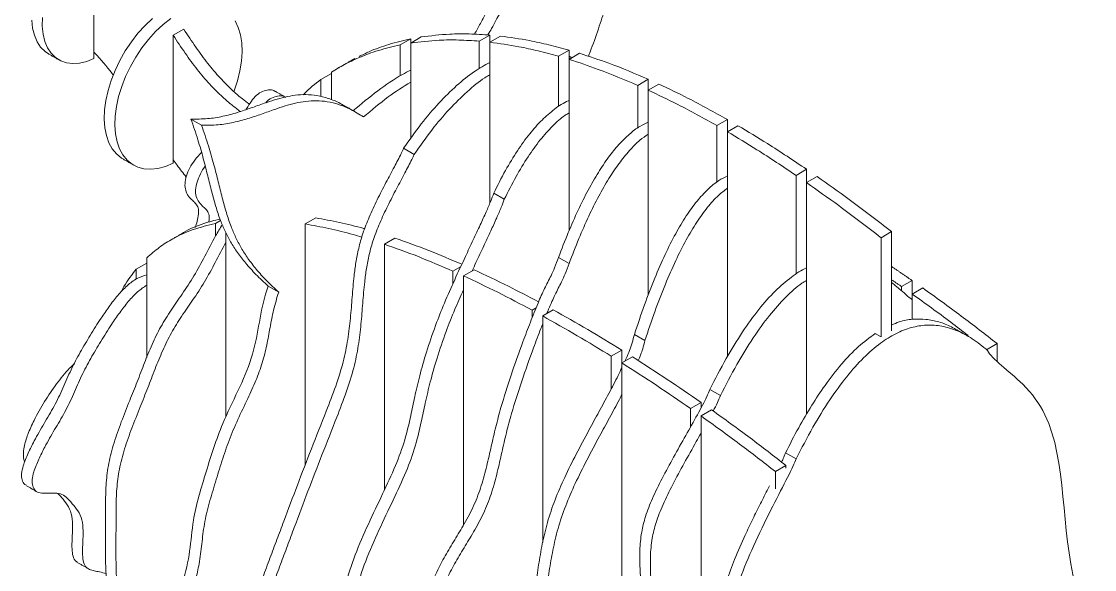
# Model space of a CAD drawing. Header units: millimetres. Extents: x -393 to 2534, y -1466 to 288.
# Drawn here: x 1866.9 to 2154.4, y -1262.1 to -1115.2 of the extents above; entities that cross this region are included whole.
import ezdxf

# ---------------------------------------------------------------- set-up
doc = ezdxf.new("R2010")
doc.units = ezdxf.units.MM

msp = doc.modelspace()

# ---------------------------------------------------------------- linework, layer by layer
at = {"color": 7, "linetype": 'Continuous', "lineweight": 15}
for p, q in [((1886.29, -1125.17), (1886.29, -1107.59)), ((1910.33, -1117.3), (1907.51, -1118.94)), ((1907.51, -1133.61), (1907.51, -1118.94)), ((1968.32, -1121.52), (1971.15, -1119.89)), ((1973.97, -1119.38), (1971.15, -1121.01)), ((1971.15, -1119.89), (1971.15, -1121.01)), ((1971.15, -1146.59), (1971.15, -1121.01)), ((1989.53, -1120.5), (1992.36, -1118.87)), ((1989.53, -1120.5), (1989.53, -1127.87)), ((1992.36, -1118.87), (1992.36, -1120.79)), ((1995.19, -1119.15), (1992.36, -1120.79)), ((1992.36, -1163.91), (1992.36, -1120.79)), ((1968.32, -1121.52), (1968.32, -1129.82)), ((2010.74, -1124.55), (2013.57, -1122.92)), ((2013.57, -1122.92), (2013.57, -1125.39)), ((2016.4, -1123.76), (2013.57, -1125.39)), ((2010.74, -1124.55), (2010.74, -1137.98)), ((2014.34, -1124.95), (2013.57, -1124.51)), ((2013.57, -1171.31), (2013.57, -1125.39)), ((1947.1, -1130.77), (1949.93, -1129.14)), ((1949.93, -1136.21), (1949.93, -1128.8)), ((1947.1, -1130.77), (1947.1, -1135.36)), ((2031.96, -1132.34), (2034.79, -1130.71)), ((2031.96, -1132.34), (2031.96, -1143.77)), ((2034.79, -1130.71), (2034.79, -1133.62)), ((2037.61, -1131.99), (2034.79, -1133.62)), ((1907.51, -1153.23), (1907.51, -1133.61)), ((2034.79, -1188.55), (2034.79, -1133.62)), ((1915.1, -1143), (1912.27, -1141.36)), ((2053.17, -1143.14), (2056, -1141.51)), ((2053.17, -1143.14), (2053.17, -1158.2)), ((2056, -1141.51), (2056, -1144.78)), ((2058.83, -1143.15), (2056, -1144.78)), ((2056, -1205.02), (2056, -1144.78)), ((1972.08, -1150.84), (1969.25, -1149.2)), ((2074.38, -1156.46), (2077.21, -1154.83)), ((2077.21, -1154.83), (2077.21, -1158.41)), ((2074.38, -1156.46), (2074.38, -1182.96)), ((2080.04, -1156.77), (2077.21, -1158.41)), ((2077.21, -1220.46), (2077.21, -1158.41)), ((1996.21, -1162.87), (1993.39, -1161.24)), ((1918.82, -1169.36), (1920.2, -1168.56)), ((1918.82, -1169.36), (1918.82, -1172.79)), ((1945.69, -1167.84), (1942.86, -1169.47)), ((1942.86, -1234.08), (1942.86, -1169.47)), ((1921.65, -1221.11), (1921.65, -1171.86)), ((2097.15, -1173.17), (2099.98, -1171.53)), ((2099.98, -1198.07), (2099.98, -1171.53)), ((1966.9, -1173.26), (1964.08, -1174.9)), ((1964.08, -1240.79), (1964.08, -1174.9)), ((2097.15, -1199.71), (2097.15, -1173.17)), ((1900.44, -1205.21), (1900.44, -1178.57)), ((2013.57, -1180.06), (2010.74, -1178.43)), ((1897.61, -1181.61), (1900.44, -1179.98)), ((1982.46, -1182.11), (1984.53, -1180.92)), ((1897.61, -1181.61), (1897.61, -1184.25)), ((1982.46, -1182.11), (1982.46, -1185.48)), ((1988.12, -1181.75), (1985.29, -1183.39)), ((1985.29, -1250.14), (1985.29, -1183.39)), ((1935.77, -1187.74), (1932.95, -1186.11)), ((2102.67, -1186.26), (2105.5, -1184.63)), ((2102.67, -1187.36), (2102.67, -1186.26)), ((2105.5, -1188.25), (2105.5, -1184.63)), ((2108.32, -1186.62), (2105.5, -1188.25)), ((2105.5, -1188.25), (2105.5, -1195.04)), ((2003.67, -1192.58), (2004.72, -1191.98)), ((2003.67, -1192.58), (2003.67, -1194.63)), ((2009.33, -1192.49), (2006.5, -1194.13)), ((2006.5, -1254.82), (2006.5, -1194.13)), ((2097.01, -1199.63), (2095.6, -1198.81)), ((2033.89, -1200.71), (2031.06, -1199.08)), ((2128.26, -1201.53), (2125.43, -1203.17)), ((2128.26, -1206.35), (2128.26, -1201.53)), ((2024.89, -1204.92), (2027.71, -1203.29)), ((2027.71, -1203.29), (2027.71, -1206.69)), ((2024.89, -1204.92), (2024.89, -1213.64)), ((2030.54, -1205.06), (2027.71, -1206.69)), ((2027.71, -1297.08), (2027.71, -1206.69)), ((2054.13, -1215.43), (2051.3, -1213.8)), ((2046.1, -1218.92), (2048.93, -1217.29)), ((2046.1, -1218.92), (2046.1, -1223.9)), ((2048.93, -1217.29), (2048.93, -1218.78)), ((2051.76, -1219.28), (2048.93, -1220.91)), ((2048.93, -1309.33), (2048.93, -1220.91)), ((2074.38, -1232.42), (2071.55, -1230.79)), ((2068.86, -1235.82), (2071.69, -1234.19)), ((2068.86, -1240.48), (2068.86, -1235.82)), ((2071.69, -1234.92), (2071.69, -1234.19))]:
    msp.add_line(p, q, dxfattribs=at)
at = {"color": 7, "linetype": 'Continuous', "lineweight": 15, "flags": 128}
for points in [[(1869.6, -1114.86), (1869.83, -1117), (1870.31, -1118.94), (1871.04, -1120.65), (1872, -1122.1), (1873.18, -1123.27), (1874.06, -1123.87)], [(1872.46, -1114.18), (1872.43, -1116.49), (1872.66, -1118.63), (1873.14, -1120.57), (1873.87, -1122.29), (1874.83, -1123.74), (1876.01, -1124.9), (1877.38, -1125.76), (1878.93, -1126.3), (1880.62, -1126.51), (1882.43, -1126.4), (1884.33, -1125.95), (1886.29, -1125.17), (1886.29, -1125.17)], [(1901.96, -1114.43), (1899.97, -1116.31), (1898.08, -1118.4), (1896.3, -1120.69), (1894.67, -1123.13), (1893.21, -1125.69), (1891.94, -1128.34), (1890.88, -1131.02), (1890.06, -1133.71), (1889.47, -1136.36), (1889.13, -1138.93), (1889.04, -1141.39), (1889.21, -1143.69), (1889.63, -1145.81), (1890.3, -1147.7), (1891.2, -1149.35), (1892.32, -1150.73), (1893.66, -1151.81), (1894.03, -1152.05)], [(1906.84, -1114.44), (1904.79, -1116.07), (1902.8, -1117.94), (1900.9, -1120.03), (1899.13, -1122.32), (1897.5, -1124.76), (1896.04, -1127.32), (1894.77, -1129.97), (1893.71, -1132.65), (1892.88, -1135.34), (1892.3, -1137.99), (1891.96, -1140.56), (1891.87, -1143.02), (1892.04, -1145.32), (1892.46, -1147.44), (1893.12, -1149.34), (1894.03, -1150.98), (1895.15, -1152.36), (1896.48, -1153.45), (1898, -1154.22), (1899.68, -1154.68), (1901.5, -1154.81), (1903.43, -1154.6), (1905.44, -1154.08), (1907.51, -1153.23), (1907.51, -1153.23)], [(1923.75, -1133.96), (1923.81, -1133.79), (1924.72, -1131.1), (1925.38, -1128.43), (1925.8, -1125.83), (1925.97, -1123.33), (1925.89, -1120.98), (1925.55, -1118.8), (1924.96, -1116.83), (1924.13, -1115.09)]]:
    msp.add_lwpolyline(points, dxfattribs=at)
at = {"color": 7, "linetype": 'Continuous', "lineweight": 15}
for points, knots in [([(2018.74, -1124.55), (2018.9, -1124.16), (2019.88, -1121.71), (2021.4, -1117.38), (2023.24, -1111.7), (2024.74, -1106.44), (2026.12, -1100.89), (2027.39, -1094.92), (2028.65, -1088.37), (2029.94, -1081.54), (2030.95, -1076.83), (2031.47, -1074.39)], [0, 0, 0, 0, 0.023485, 0.144715, 0.255567, 0.358646, 0.456452, 0.586634, 0.717021, 0.853018, 1, 1, 1, 1]), ([(1996.63, -1104.09), (1995.86, -1105.24), (1994.31, -1107.57), (1992.18, -1111.41), (1990.24, -1114.98), (1988.91, -1117.45), (1988.29, -1118.5), (1988.2, -1118.64)], [0, 0, 0, 0, 0.247117, 0.499722, 0.781865, 0.970586, 1, 1, 1, 1]), ([(1999.45, -1105.72), (1998.69, -1106.87), (1997.14, -1109.2), (1995, -1113.04), (1993.27, -1116.28), (1992.17, -1118.25), (1991.84, -1118.84)], [0, 0, 0, 0, 0.273984, 0.554054, 0.866872, 1, 1, 1, 1]), ([(1927.92, -1137.42), (1927.3, -1136.94), (1925.85, -1135.84), (1923.2, -1133.54), (1920.06, -1130.43), (1916.69, -1126.45), (1913.48, -1122.03), (1911.4, -1118.91), (1910.33, -1117.3)], [0, 0, 0, 0, 0.09515, 0.221285, 0.411432, 0.597989, 0.793428, 1, 1, 1, 1]), ([(1925.48, -1139.36), (1924.73, -1138.78), (1923.15, -1137.58), (1920.38, -1135.18), (1917.23, -1132.06), (1913.86, -1128.08), (1910.65, -1123.67), (1908.57, -1120.54), (1907.51, -1118.94)], [0, 0, 0, 0, 0.112803, 0.236477, 0.422914, 0.605832, 0.797458, 1, 1, 1, 1]), ([(1971.15, -1119.89), (1969.18, -1120.35), (1965.35, -1121.24), (1960.77, -1122.91), (1958.2, -1124.18), (1957.3, -1124.63)], [0, 0, 0, 0, 0.406045, 0.792306, 1, 1, 1, 1]), ([(1989.53, -1120.5), (1987.68, -1120.38), (1984.04, -1120.13), (1977.86, -1120.19), (1973.66, -1120.7), (1971.15, -1121.01)], [0, 0, 0, 0, 0.292443, 0.575053, 1, 1, 1, 1]), ([(1992.36, -1118.87), (1990.51, -1118.74), (1986.86, -1118.5), (1980.69, -1118.56), (1976.49, -1119.07), (1973.97, -1119.38)], [0, 0, 0, 0, 0.292443, 0.575053, 1, 1, 1, 1]), ([(2010.74, -1124.55), (2008.93, -1124.05), (2005.37, -1123.08), (1999.21, -1121.74), (1994.93, -1121.14), (1992.36, -1120.79)], [0, 0, 0, 0, 0.290458, 0.572619, 1, 1, 1, 1]), ([(2013.57, -1122.92), (2011.76, -1122.42), (2008.19, -1121.45), (2002.04, -1120.1), (1997.76, -1119.51), (1995.19, -1119.15)], [0, 0, 0, 0, 0.290458, 0.572619, 1, 1, 1, 1]), ([(1886.29, -1123.46), (1886.37, -1123.54), (1888.04, -1125.3), (1889.79, -1127.32), (1891.34, -1129.41), (1891.44, -1129.56)], [0, 0, 0, 0, 0.042231, 0.933958, 1, 1, 1, 1]), ([(1968.32, -1121.52), (1966.35, -1121.97), (1962.52, -1122.86), (1957.58, -1124.72), (1953.41, -1126.68), (1951.08, -1128.11), (1949.93, -1128.8)], [0, 0, 0, 0, 0.298697, 0.58284, 0.79593, 1, 1, 1, 1]), ([(2034.79, -1130.71), (2031.26, -1129.21), (2025.09, -1126.58), (2019.01, -1124.61), (2016.4, -1123.76)], [0, 0, 0, 0, 0.571433, 1, 1, 1, 1]), ([(1992.36, -1126.19), (1990.97, -1126.96), (1987.96, -1128.63), (1983.35, -1132.37), (1978.57, -1137.09), (1973.79, -1142.75), (1970.8, -1147), (1969.25, -1149.2)], [0, 0, 0, 0, 0.165895, 0.357995, 0.558156, 0.770898, 1, 1, 1, 1]), ([(2031.96, -1132.34), (2028.43, -1130.84), (2022.26, -1128.22), (2016.18, -1126.24), (2013.57, -1125.39)], [0, 0, 0, 0, 0.571433, 1, 1, 1, 1]), ([(1971.15, -1128.24), (1970.4, -1128.63), (1967.45, -1130.15), (1962.23, -1133.7), (1957.88, -1137.34), (1955.68, -1139.18)], [0, 0, 0, 0, 0.143548, 0.567566, 1, 1, 1, 1]), ([(1992.36, -1129.5), (1991.91, -1129.76), (1989.86, -1130.94), (1986.18, -1134.03), (1981.4, -1138.72), (1976.61, -1144.38), (1973.63, -1148.63), (1972.08, -1150.84)], [0, 0, 0, 0, 0.060023, 0.276506, 0.502072, 0.741818, 1, 1, 1, 1]), ([(1947.1, -1130.77), (1945.54, -1131.96), (1943.89, -1133.2), (1942.48, -1134.79), (1942.41, -1134.87)], [0, 0, 0, 0, 0.951603, 1, 1, 1, 1]), ([(1971.15, -1131.45), (1969.13, -1132.72), (1964.86, -1135.42), (1960.7, -1138.95), (1958.51, -1140.81)], [0, 0, 0, 0, 0.471816, 1, 1, 1, 1]), ([(2056, -1141.51), (2052.5, -1139.56), (2046.36, -1136.14), (2040.24, -1133.23), (2037.61, -1131.99)], [0, 0, 0, 0, 0.570674, 1, 1, 1, 1]), ([(1953.79, -1138.07), (1953.28, -1137.76), (1951.79, -1136.85), (1949.2, -1135.81), (1946.11, -1135.02), (1943.14, -1134.76), (1940.27, -1134.93), (1937.45, -1135.44), (1934.67, -1136.21), (1931.65, -1137.22), (1928.32, -1138.43), (1924.61, -1139.69), (1920.7, -1140.72), (1916.51, -1141.4), (1913.74, -1141.38), (1912.27, -1141.36)], [0, 0, 0, 0, 0.047172, 0.139626, 0.221445, 0.295085, 0.362865, 0.42687, 0.488863, 0.550291, 0.628555, 0.710018, 0.797055, 0.89255, 1, 1, 1, 1]), ([(1934.85, -1134.01), (1934.73, -1133.91), (1934.25, -1133.53), (1933.08, -1133.48), (1931.5, -1133.83), (1929.84, -1134.87), (1928.37, -1136.61), (1927.53, -1138.03), (1927.04, -1138.77), (1926.98, -1138.86)], [0, 0, 0, 0, 0.058839, 0.248357, 0.433401, 0.610743, 0.787824, 0.975677, 1, 1, 1, 1]), ([(1937.68, -1135.64), (1937.56, -1135.55), (1937.08, -1135.17), (1935.91, -1135.1), (1934.34, -1135.49), (1933.05, -1136.17), (1932.48, -1136.86), (1932.37, -1136.99)], [0, 0, 0, 0, 0.090231, 0.380859, 0.664626, 0.936584, 1, 1, 1, 1]), ([(2053.17, -1143.14), (2049.67, -1141.19), (2043.53, -1137.77), (2037.41, -1134.87), (2034.79, -1133.62)], [0, 0, 0, 0, 0.570674, 1, 1, 1, 1]), ([(1958.51, -1140.81), (1957.39, -1140.11), (1955.29, -1138.79), (1952.03, -1137.44), (1948.94, -1136.66), (1945.97, -1136.39), (1943.1, -1136.56), (1940.28, -1137.07), (1937.5, -1137.84), (1934.48, -1138.86), (1931.14, -1140.07), (1927.44, -1141.32), (1923.53, -1142.36), (1919.34, -1143.03), (1916.57, -1143.01), (1915.1, -1143)], [0, 0, 0, 0, 0.099752, 0.187104, 0.264408, 0.333984, 0.398024, 0.458497, 0.517069, 0.575107, 0.649053, 0.72602, 0.808254, 0.898479, 1, 1, 1, 1]), ([(2013.57, -1136.41), (2013.48, -1136.44), (2012.21, -1136.89), (2009.71, -1138.61), (2006.23, -1141.57), (2002.87, -1145.38), (1999.6, -1149.95), (1996.36, -1155.31), (1994.41, -1159.2), (1993.39, -1161.24)], [0, 0, 0, 0, 0.011626, 0.160698, 0.30346, 0.454312, 0.618244, 0.799166, 1, 1, 1, 1]), ([(2013.57, -1139.7), (2013.22, -1139.91), (2011.71, -1140.8), (2009.06, -1143.27), (2005.7, -1147), (2002.43, -1151.59), (1999.19, -1156.94), (1997.24, -1160.83), (1996.21, -1162.87)], [0, 0, 0, 0, 0.049521, 0.211193, 0.382028, 0.567674, 0.772563, 1, 1, 1, 1]), ([(1912.27, -1141.36), (1912.9, -1143.21), (1914.1, -1146.67), (1915.55, -1151.8), (1916.74, -1156.47), (1917.8, -1160.78), (1918.89, -1164.8), (1920.07, -1168.35), (1921.41, -1171.5), (1922.91, -1174.36), (1924.76, -1177.23), (1927.02, -1180.14), (1929.76, -1183.16), (1931.84, -1185.08), (1932.95, -1186.11)], [0, 0, 0, 0, 0.112664, 0.211196, 0.299052, 0.379577, 0.456092, 0.53204, 0.593716, 0.65923, 0.730576, 0.809791, 0.898923, 1, 1, 1, 1]), ([(1915.1, -1143), (1915.73, -1144.84), (1916.93, -1148.3), (1918.38, -1153.43), (1919.57, -1158.1), (1920.63, -1162.41), (1921.72, -1166.44), (1922.9, -1169.98), (1924.23, -1173.13), (1925.74, -1175.99), (1927.58, -1178.86), (1929.85, -1181.78), (1932.59, -1184.79), (1934.67, -1186.72), (1935.77, -1187.74)], [0, 0, 0, 0, 0.112664, 0.211196, 0.299052, 0.379577, 0.456092, 0.53204, 0.593716, 0.65923, 0.730576, 0.809791, 0.898923, 1, 1, 1, 1]), ([(2034.79, -1142.18), (2034.04, -1142.53), (2032.35, -1143.32), (2029.67, -1145.38), (2026.83, -1148.19), (2024.03, -1151.67), (2021.28, -1155.78), (2018.57, -1160.53), (2015.89, -1165.93), (2013.23, -1171.96), (2011.6, -1176.21), (2010.74, -1178.43)], [0, 0, 0, 0, 0.06823, 0.155596, 0.246389, 0.343749, 0.45024, 0.567826, 0.697974, 0.841765, 1, 1, 1, 1]), ([(2077.21, -1154.83), (2073.72, -1152.49), (2067.6, -1148.4), (2061.47, -1144.73), (2058.83, -1143.15)], [0, 0, 0, 0, 0.570046, 1, 1, 1, 1]), ([(2034.79, -1145.4), (2034.04, -1145.93), (2032.3, -1147.15), (2029.66, -1149.84), (2026.86, -1153.3), (2024.11, -1157.42), (2021.4, -1162.17), (2018.72, -1167.56), (2016.06, -1173.59), (2014.43, -1177.84), (2013.57, -1180.06)], [0, 0, 0, 0, 0.075345, 0.174767, 0.28138, 0.397991, 0.526753, 0.66927, 0.826727, 1, 1, 1, 1]), ([(2074.38, -1156.46), (2070.9, -1154.13), (2064.78, -1150.03), (2058.64, -1146.36), (2056, -1144.78)], [0, 0, 0, 0, 0.570046, 1, 1, 1, 1]), ([(1969.25, -1149.2), (1969.04, -1149.66), (1968.26, -1151.34), (1966.64, -1154.39), (1964.46, -1158.5), (1962.15, -1162.97), (1960.01, -1167.5), (1958.31, -1171.88), (1957.16, -1175.97), (1956.43, -1179.76), (1955.87, -1184.11), (1955.46, -1189.05), (1955.03, -1194.67), (1954.36, -1200.41), (1953.15, -1206.51), (1951.09, -1212.97), (1948.09, -1220.74), (1944.58, -1229.58), (1940.79, -1239.42), (1937.73, -1247.52), (1935.29, -1254.06), (1933.42, -1259.05), (1931.52, -1264.11), (1929.67, -1269.19), (1928.1, -1274.22), (1927.04, -1279.35), (1926.62, -1284.46), (1926.74, -1289.55), (1927.19, -1294.45), (1927.9, -1300.13), (1928.61, -1306.71), (1929.61, -1313.99), (1930.98, -1320.99), (1932.68, -1327.75), (1934.66, -1334.3), (1936.89, -1340.09), (1939.65, -1344.68), (1942.19, -1347.56), (1944.13, -1348.54), (1944.72, -1348.84)], [0, 0, 0, 0, 0.0061887, 0.0225025, 0.041882, 0.0627266, 0.0834952, 0.1028894, 0.1208012, 0.13782, 0.1543308, 0.1813099, 0.2078687, 0.2344001, 0.2615444, 0.2902405, 0.3199426, 0.3648346, 0.407789, 0.4507504, 0.4725092, 0.494585, 0.5170679, 0.5397269, 0.5620047, 0.5836606, 0.6088846, 0.6343053, 0.6600381, 0.685923, 0.7253755, 0.7645438, 0.803689, 0.8431896, 0.8830448, 0.9227838, 0.9545938, 0.9862211, 1, 1, 1, 1]), ([(1907.51, -1152.34), (1907.85, -1152.81), (1909.01, -1154.35), (1910.19, -1155.86), (1911.01, -1156.91)], [0, 0, 0, 0, 0.299356, 1, 1, 1, 1]), ([(1915.1, -1150.31), (1914.47, -1150.98), (1913.3, -1152.2), (1911.94, -1154.42), (1910.99, -1156.59), (1910.57, -1158.73), (1910.81, -1160.61), (1911.56, -1162.14), (1912.65, -1163.15), (1913.63, -1164.02), (1914.32, -1165.12), (1914.36, -1166.83), (1913.99, -1168.65), (1913.59, -1169.85), (1913.41, -1170.39)], [0, 0, 0, 0, 0.1033465, 0.1905956, 0.2764035, 0.3590103, 0.4422745, 0.5397068, 0.6390189, 0.7139782, 0.7827989, 0.8586391, 0.9360229, 1, 1, 1, 1]), ([(1972.08, -1150.84), (1971.87, -1151.3), (1971.09, -1152.97), (1969.47, -1156.02), (1967.29, -1160.14), (1964.98, -1164.6), (1962.84, -1169.13), (1961.14, -1173.51), (1959.99, -1177.6), (1959.26, -1181.39), (1958.7, -1185.75), (1958.29, -1190.68), (1957.86, -1196.3), (1957.19, -1202.05), (1955.98, -1208.14), (1953.92, -1214.61), (1950.92, -1222.38), (1947.41, -1231.21), (1943.61, -1241.05), (1940.56, -1249.16), (1938.11, -1255.69), (1936.25, -1260.69), (1934.35, -1265.75), (1932.5, -1270.83), (1930.93, -1275.85), (1929.87, -1280.98), (1929.45, -1286.09), (1929.56, -1291.18), (1930.02, -1296.08), (1930.73, -1301.76), (1931.43, -1308.35), (1932.44, -1315.62), (1933.81, -1322.62), (1935.51, -1329.38), (1937.48, -1335.94), (1939.72, -1341.71), (1942.45, -1346.35), (1945.7, -1349.74), (1949.76, -1351.87), (1953.11, -1352.9), (1955.12, -1353.12), (1955.52, -1353.16)], [0, 0, 0, 0, 0.005848, 0.021264, 0.039576, 0.059273, 0.078898, 0.097225, 0.11415, 0.130232, 0.145834, 0.171328, 0.196424, 0.221495, 0.247145, 0.274261, 0.302328, 0.344748, 0.385338, 0.425934, 0.446495, 0.467355, 0.4886, 0.510011, 0.531063, 0.551526, 0.575362, 0.599383, 0.623699, 0.648159, 0.685439, 0.722451, 0.759441, 0.796767, 0.834428, 0.871979, 0.902037, 0.931923, 0.962115, 0.992468, 1, 1, 1, 1]), ([(1916.1, -1154.02), (1916.1, -1154.02), (1915.58, -1154.61), (1914.78, -1156.08), (1913.82, -1158.22), (1913.4, -1160.37), (1913.63, -1162.24), (1914.39, -1163.77), (1915.47, -1164.78), (1916.46, -1165.65), (1917.14, -1166.76), (1917.23, -1168.02), (1917.06, -1168.82), (1917.02, -1168.99)], [0, 0, 0, 0, 0.000472, 0.112841, 0.223353, 0.329743, 0.436979, 0.562463, 0.690367, 0.786907, 0.875542, 0.973217, 1, 1, 1, 1]), ([(2056, -1156.62), (2055.23, -1156.99), (2053.46, -1157.83), (2050.67, -1160.17), (2047.71, -1163.4), (2044.82, -1167.44), (2041.97, -1172.26), (2039.16, -1177.85), (2036.39, -1184.23), (2033.63, -1191.39), (2031.95, -1196.43), (2031.06, -1199.08)], [0, 0, 0, 0, 0.062412, 0.143257, 0.229137, 0.32371, 0.429738, 0.549191, 0.683451, 0.833488, 1, 1, 1, 1]), ([(2097.15, -1173.17), (2093.37, -1170.25), (2086.75, -1165.14), (2080.08, -1160.43), (2077.21, -1158.41)], [0, 0, 0, 0, 0.570248, 1, 1, 1, 1]), ([(2099.98, -1171.53), (2096.2, -1168.62), (2089.58, -1163.5), (2082.91, -1158.8), (2080.04, -1156.77)], [0, 0, 0, 0, 0.570248, 1, 1, 1, 1]), ([(1993.39, -1161.24), (1993.13, -1161.96), (1992.52, -1163.63), (1991.27, -1166.45), (1989.7, -1169.89), (1987.82, -1173.88), (1985.52, -1178.78), (1982.9, -1184.43), (1980.19, -1190.57), (1977.6, -1197.04), (1975.38, -1203.56), (1973.57, -1209.96), (1972.24, -1215.62), (1971.05, -1221.3), (1969.68, -1227.4), (1967.06, -1234.5), (1963.55, -1241.97), (1959.74, -1249.9), (1956.14, -1258.08), (1953.45, -1266.32), (1951.66, -1274.47), (1950.6, -1282.47), (1950.11, -1290.32), (1949.92, -1298.02), (1949.85, -1305.69), (1949.91, -1313.3), (1950.1, -1320.83), (1950.48, -1328.1), (1951.19, -1334.99), (1952.35, -1341.46), (1953.92, -1347.81), (1955.54, -1353.46), (1957.18, -1358.34), (1958.8, -1362.21), (1960.76, -1365.47), (1962.5, -1367.64), (1963.82, -1368.23), (1964.14, -1368.38)], [0, 0, 0, 0, 0.009305, 0.0217, 0.036912, 0.054625, 0.074288, 0.101614, 0.129019, 0.154779, 0.185855, 0.213529, 0.23823, 0.260259, 0.288785, 0.318499, 0.351819, 0.387374, 0.423398, 0.458832, 0.493922, 0.53071, 0.567316, 0.604035, 0.640969, 0.678044, 0.715142, 0.751879, 0.787083, 0.821663, 0.857278, 0.895685, 0.92104, 0.946219, 0.970372, 0.992924, 1, 1, 1, 1]), ([(2056, -1159.9), (2055.19, -1160.51), (2053.33, -1161.92), (2050.54, -1165.06), (2047.65, -1169.07), (2044.8, -1173.89), (2041.99, -1179.48), (2039.22, -1185.86), (2036.46, -1193.03), (2034.78, -1198.06), (2033.89, -1200.71)], [0, 0, 0, 0, 0.0719333, 0.1649627, 0.2674083, 0.3822634, 0.5116613, 0.6570977, 0.8196257, 1, 1, 1, 1]), ([(1996.21, -1162.87), (1995.95, -1163.59), (1995.35, -1165.26), (1994.1, -1168.08), (1992.53, -1171.52), (1990.65, -1175.51), (1988.96, -1179.08), (1987.94, -1181.31), (1987.6, -1182.05)], [0, 0, 0, 0, 0.110728, 0.258237, 0.439267, 0.65006, 0.884053, 1, 1, 1, 1]), ([(1920.66, -1169.63), (1920.06, -1170.64), (1918.41, -1173.43), (1916.02, -1178.07), (1913.16, -1183.37), (1910.02, -1188.13), (1906.92, -1192.56), (1904.1, -1197), (1901.78, -1201.78), (1899.79, -1206.72), (1897.89, -1211.75), (1895.77, -1217.02), (1893.59, -1222.47), (1891.6, -1228.08), (1890.13, -1233.59), (1889.49, -1238.88), (1889.36, -1243.97), (1889.38, -1248.8), (1889.34, -1253.46), (1889.34, -1257.85), (1889.45, -1262.14), (1889.71, -1266.28), (1890.19, -1270.22), (1891.03, -1273.82), (1892.42, -1276.96), (1894.57, -1279.32), (1897.16, -1281.18), (1899.79, -1283.02), (1902.06, -1285.36), (1903.92, -1288.17), (1905.86, -1291.8), (1907.93, -1296.21), (1910.67, -1300.82), (1913.27, -1305.3), (1915.28, -1310.14), (1916.36, -1315.6), (1916.92, -1321.44), (1917.4, -1327.33), (1917.96, -1333.18), (1918.53, -1336.94), (1918.82, -1338.83)], [0, 0, 0, 0, 0.0152, 0.042017, 0.067842, 0.09329, 0.115978, 0.138543, 0.161388, 0.184912, 0.208902, 0.232961, 0.260037, 0.286545, 0.312502, 0.338503, 0.365101, 0.392167, 0.415487, 0.438759, 0.461851, 0.48466, 0.507124, 0.529217, 0.551198, 0.574298, 0.598314, 0.622533, 0.646237, 0.669591, 0.692888, 0.729596, 0.76647, 0.803239, 0.835786, 0.868453, 0.901401, 0.934176, 0.966901, 1, 1, 1, 1]), ([(1918.82, -1169.36), (1916.81, -1169.84), (1912.82, -1170.8), (1907.86, -1173.08), (1903.72, -1175.67), (1901.53, -1177.6), (1900.44, -1178.57)], [0, 0, 0, 0, 0.291849, 0.580794, 0.790252, 1, 1, 1, 1]), ([(1920.07, -1168.16), (1918.6, -1168.53), (1915.16, -1169.39), (1911.75, -1170.84), (1909.91, -1172.03), (1909.73, -1172.14)], [0, 0, 0, 0, 0.401305, 0.943015, 1, 1, 1, 1]), ([(1958.06, -1173.02), (1957.29, -1172.79), (1954.32, -1171.89), (1949.24, -1170.63), (1944.98, -1169.86), (1942.86, -1169.47)], [0, 0, 0, 0, 0.148604, 0.577125, 1, 1, 1, 1]), ([(1958.81, -1170.77), (1958.74, -1170.75), (1956.47, -1170.07), (1952.07, -1169.01), (1947.81, -1168.22), (1945.69, -1167.84)], [0, 0, 0, 0, 0.01654, 0.51153, 1, 1, 1, 1]), ([(1921.65, -1174.43), (1920.7, -1176.21), (1918.81, -1179.74), (1915.99, -1185.01), (1912.85, -1189.76), (1909.75, -1194.19), (1906.93, -1198.63), (1904.61, -1203.41), (1902.62, -1208.35), (1900.72, -1213.39), (1898.6, -1218.66), (1896.42, -1224.11), (1894.43, -1229.71), (1892.96, -1235.22), (1892.32, -1240.51), (1892.19, -1245.6), (1892.21, -1250.44), (1892.16, -1255.1), (1892.17, -1259.48), (1892.27, -1263.77), (1892.54, -1267.92), (1893.02, -1271.85), (1893.86, -1275.45), (1895.25, -1278.59), (1897.4, -1280.95), (1899.99, -1282.81), (1902.62, -1284.65), (1904.89, -1287), (1906.75, -1289.8), (1908.69, -1293.43), (1910.75, -1297.81), (1912.55, -1300.86), (1913.44, -1302.37)], [0, 0, 0, 0, 0.034913, 0.069351, 0.103287, 0.133543, 0.163634, 0.1941, 0.225469, 0.257461, 0.289546, 0.325652, 0.361002, 0.395617, 0.43029, 0.46576, 0.501854, 0.532953, 0.563987, 0.594781, 0.625197, 0.655154, 0.684617, 0.713929, 0.744734, 0.77676, 0.809057, 0.840668, 0.871812, 0.90288, 0.951831, 1, 1, 1, 1]), ([(1982.46, -1182.11), (1979.37, -1180.78), (1973.2, -1178.11), (1967.11, -1175.97), (1964.08, -1174.9)], [0, 0, 0, 0, 0.502169, 1, 1, 1, 1]), ([(1984.83, -1180.29), (1981.89, -1179.02), (1975.88, -1176.42), (1969.94, -1174.33), (1966.9, -1173.26)], [0, 0, 0, 0, 0.4895076, 1, 1, 1, 1]), ([(2010.74, -1178.43), (2010.41, -1179.37), (2009.81, -1181.01), (2008.82, -1183.23), (2007.87, -1185.06), (2006.97, -1186.82), (2006.11, -1188.69), (2004.81, -1191.7), (2003.18, -1195.83), (2000.75, -1202.26), (1998.01, -1209.89), (1995.62, -1217.5), (1993.9, -1223.86), (1992.71, -1229.06), (1991.56, -1234.28), (1990.16, -1239.53), (1988.22, -1244.8), (1985.64, -1249.64), (1982.93, -1254.1), (1980.37, -1258.34), (1978.03, -1262.68), (1976.27, -1267.16), (1974.95, -1272.12), (1974.06, -1277.45), (1973.46, -1283.1), (1973.01, -1290.02), (1972.91, -1298.09), (1973.13, -1307.34), (1973.4, -1315.85), (1973.52, -1323.72), (1973.51, -1330.93), (1973.56, -1338.12), (1973.79, -1345.2), (1974.39, -1351.33), (1975.38, -1356.42), (1976.64, -1360.55), (1978.34, -1364.24), (1980.23, -1367.01), (1982.18, -1368.94), (1983.46, -1369.96), (1984.25, -1370.36), (1984.38, -1370.42)], [0, 0, 0, 0, 0.0131054, 0.0229958, 0.0312776, 0.0394257, 0.0482949, 0.0578106, 0.0818151, 0.1061804, 0.1479173, 0.1884639, 0.212676, 0.2373396, 0.262255, 0.2868931, 0.3110938, 0.3354431, 0.3566559, 0.3778568, 0.3986914, 0.4193302, 0.4402945, 0.4682862, 0.4962235, 0.5238114, 0.5726687, 0.6215165, 0.6705416, 0.7081559, 0.7457405, 0.7833398, 0.8209835, 0.8585779, 0.8849014, 0.9112612, 0.9377022, 0.9640457, 0.9804895, 0.9969372, 1, 1, 1, 1]), ([(2013.57, -1180.06), (2013.23, -1181), (2012.64, -1182.65), (2011.64, -1184.86), (2010.7, -1186.69), (2009.8, -1188.45), (2008.94, -1190.33), (2008.2, -1192.02), (2007.78, -1193.09), (2007.62, -1193.48)], [0, 0, 0, 0, 0.207033, 0.363278, 0.494109, 0.62283, 0.762941, 0.913266, 1, 1, 1, 1]), ([(2077.21, -1181.25), (2077.17, -1181.26), (2075.84, -1181.76), (2072.95, -1183.77), (2068.64, -1187.42), (2064.22, -1192.45), (2059.84, -1198.55), (2055.43, -1205.76), (2052.73, -1211.02), (2051.3, -1213.8)], [0, 0, 0, 0, 0.003682, 0.130072, 0.273503, 0.427708, 0.59781, 0.78765, 1, 1, 1, 1]), ([(1900.44, -1183.1), (1899.56, -1183.37), (1897.82, -1183.91), (1895.11, -1185.93), (1892.62, -1188.6), (1890.32, -1191.58), (1887.86, -1195.16), (1885.31, -1199.28), (1882.56, -1203.84), (1880.05, -1208.56), (1878.01, -1213.46), (1875.68, -1218.34), (1872.89, -1222.94), (1870.49, -1227.09), (1868.63, -1230.9), (1867.4, -1233.84), (1866.81, -1236.36), (1866.96, -1238.1), (1867.48, -1239.2), (1868.06, -1239.42), (1868.24, -1239.49)], [0, 0, 0, 0, 0.05267, 0.1054623, 0.158599, 0.2121962, 0.2656755, 0.3413368, 0.4150154, 0.488588, 0.5648195, 0.640671, 0.7152962, 0.7901395, 0.8411794, 0.8932374, 0.925388, 0.9556957, 0.9861454, 1, 1, 1, 1]), ([(1897.61, -1181.61), (1896.44, -1183.07), (1894.97, -1184.91), (1893.85, -1187.17), (1893.62, -1187.63)], [0, 0, 0, 0, 0.794519, 1, 1, 1, 1]), ([(2003.67, -1192.58), (2000.61, -1190.95), (1994.47, -1187.69), (1988.35, -1184.82), (1985.29, -1183.39)], [0, 0, 0, 0, 0.499552, 1, 1, 1, 1]), ([(2005.39, -1190.37), (2002.7, -1188.94), (1996.93, -1185.88), (1991.18, -1183.19), (1988.12, -1181.75)], [0, 0, 0, 0, 0.4674976, 1, 1, 1, 1]), ([(1900.44, -1185.88), (1899.61, -1186.43), (1897.87, -1187.56), (1895.45, -1190.25), (1893.15, -1193.21), (1890.69, -1196.8), (1888.14, -1200.91), (1885.39, -1205.47), (1882.88, -1210.19), (1880.83, -1215.09), (1878.51, -1219.97), (1875.72, -1224.57), (1873.32, -1228.73), (1871.46, -1232.53), (1870.22, -1235.48), (1869.64, -1237.98), (1869.78, -1239.76), (1870.52, -1241.06), (1871.89, -1241.65), (1873.61, -1241.63), (1875.47, -1241.53), (1877.33, -1241.64), (1879.01, -1242.73), (1880.47, -1244.41), (1882.01, -1246.27), (1883.16, -1248.61), (1883.44, -1251.57), (1883.3, -1254.65), (1883.17, -1257.38), (1883.31, -1259.7), (1883.9, -1261.31), (1885.06, -1262.09), (1886.38, -1262.45), (1887.93, -1262.69), (1888.97, -1262.99), (1889.54, -1263.16)], [0, 0, 0, 0, 0.029362, 0.061294, 0.093502, 0.12564, 0.171108, 0.215384, 0.259596, 0.305407, 0.350989, 0.395834, 0.44081, 0.471482, 0.502765, 0.522086, 0.540299, 0.558597, 0.580257, 0.603482, 0.626696, 0.65299, 0.678707, 0.712426, 0.746535, 0.779718, 0.812572, 0.842276, 0.872084, 0.894672, 0.915996, 0.934399, 0.954066, 0.9743, 1, 1, 1, 1]), ([(1932.95, -1186.11), (1932.7, -1186.83), (1930.62, -1193.4), (1929.93, -1205.32), (1920.76, -1221.59), (1916.37, -1235.75), (1912.72, -1247.65), (1912.17, -1257.02), (1910.19, -1265.53), (1908.12, -1273.63), (1909, -1280.3), (1910.3, -1287.14), (1912.75, -1295.66), (1913.69, -1308.28), (1919.9, -1317.56), (1924.75, -1325.62), (1929.86, -1331.29), (1934.7, -1336.46), (1937.16, -1342.83), (1939.49, -1345.7), (1940.03, -1346.28)], [0.4179992, 0.4179992, 0.4179992, 0.4179992, 0.4199219, 0.4355469, 0.4511719, 0.4628906, 0.4746094, 0.4824219, 0.4902344, 0.4980469, 0.5039062, 0.5117188, 0.5214844, 0.5351562, 0.5507812, 0.5644531, 0.5722656, 0.5820312, 0.59375, 0.5970083, 0.5970083, 0.5970083, 0.5970083]), ([(1985.29, -1187.12), (1984.51, -1188.85), (1982.86, -1192.55), (1980.43, -1198.67), (1978.2, -1205.19), (1976.4, -1211.59), (1975.07, -1217.25), (1973.88, -1222.93), (1972.51, -1229.04), (1969.89, -1236.13), (1966.37, -1243.61), (1962.57, -1251.53), (1958.97, -1259.72), (1956.28, -1267.96), (1954.49, -1276.11), (1953.42, -1284.1), (1952.94, -1291.95), (1952.75, -1299.65), (1952.68, -1307.32), (1952.74, -1314.93), (1952.93, -1322.46), (1953.31, -1329.74), (1954.02, -1336.62), (1955.18, -1343.1), (1956.75, -1349.45), (1958.37, -1355.09), (1960.01, -1359.98), (1961.63, -1363.83), (1963.56, -1367.15), (1965.87, -1369.66), (1968.51, -1371.03), (1971.39, -1371.27), (1974.42, -1370.42), (1977.39, -1368.77), (1979.29, -1367.29), (1980.13, -1366.63)], [0, 0, 0, 0, 0.023403, 0.049852, 0.081758, 0.110172, 0.135533, 0.158151, 0.187439, 0.217947, 0.252158, 0.288663, 0.32565, 0.36203, 0.398058, 0.435829, 0.473413, 0.511114, 0.549035, 0.5871, 0.62519, 0.662908, 0.699053, 0.734558, 0.771124, 0.810558, 0.836589, 0.862442, 0.88724, 0.910394, 0.931882, 0.949357, 0.966842, 0.985237, 1, 1, 1, 1]), ([(2077.21, -1184.59), (2076.8, -1184.84), (2074.89, -1185.97), (2071.47, -1189.13), (2067.05, -1194.06), (2062.66, -1200.19), (2058.26, -1207.39), (2055.56, -1212.65), (2054.13, -1215.43)], [0, 0, 0, 0, 0.043378, 0.201102, 0.370675, 0.557729, 0.766488, 1, 1, 1, 1]), ([(2128.26, -1201.53), (2125.06, -1199.04), (2118.44, -1193.89), (2111.77, -1189.1), (2108.32, -1186.62)], [0, 0, 0, 0, 0.4828495, 1, 1, 1, 1]), ([(1935.77, -1187.74), (1935.29, -1189.34), (1934.31, -1192.55), (1933.46, -1197.25), (1932.62, -1201.91), (1931.5, -1206.65), (1929.7, -1211.47), (1927.38, -1216.53), (1924.8, -1221.83), (1922.43, -1227.45), (1920.54, -1233.06), (1918.81, -1238.66), (1917.11, -1244.3), (1915.75, -1249.9), (1915.19, -1255.2), (1914.6, -1260.14), (1913.55, -1264.87), (1912.46, -1269.25), (1911.46, -1273.62), (1911.23, -1278.38), (1912.06, -1283.01), (1913.04, -1288.13), (1914.34, -1292.97), (1915.41, -1298.04), (1916.09, -1303.42), (1917.05, -1308.5), (1918.77, -1312.79), (1920.9, -1316.53), (1923.19, -1320.07), (1925.41, -1323.66), (1927.64, -1326.99), (1930, -1329.94), (1932.4, -1332.62), (1934.35, -1334.6), (1935.31, -1335.94), (1935.55, -1336.27)], [0, 0, 0, 0, 0.026755, 0.053591, 0.080385, 0.106876, 0.133427, 0.160449, 0.192426, 0.223746, 0.25467, 0.285892, 0.317503, 0.348913, 0.380065, 0.411059, 0.435489, 0.460247, 0.484958, 0.509349, 0.545659, 0.581672, 0.617631, 0.653742, 0.690106, 0.72637, 0.760624, 0.795204, 0.829774, 0.863956, 0.897934, 0.928484, 0.959164, 0.989772, 1, 1, 1, 1]), ([(2105.5, -1189.73), (2105.36, -1189.65), (2104.61, -1189.18), (2103.97, -1188.53), (2103.44, -1187.99)], [0, 0, 0, 0, 0.173767, 1, 1, 1, 1]), ([(2120.49, -1199.36), (2118.94, -1198.16), (2113.96, -1194.3), (2108.95, -1190.72), (2105.5, -1188.25)], [0, 0, 0, 0, 0.311597, 1, 1, 1, 1]), ([(2027.71, -1203.29), (2024.67, -1201.42), (2018.55, -1197.66), (2012.42, -1194.22), (2009.33, -1192.49)], [0, 0, 0, 0, 0.4964252, 1, 1, 1, 1]), ([(2024.89, -1204.92), (2021.84, -1203.05), (2015.72, -1199.3), (2009.59, -1195.86), (2006.5, -1194.13)], [0, 0, 0, 0, 0.4964252, 1, 1, 1, 1]), ([(2117.58, -1197.96), (2117.07, -1197.65), (2115.52, -1196.7), (2112.74, -1195.66), (2109.27, -1194.91), (2105.71, -1194.91), (2102.59, -1195.42), (2100.66, -1196.25), (2099.98, -1196.55)], [0, 0, 0, 0, 0.106013, 0.322533, 0.522458, 0.716987, 0.900008, 1, 1, 1, 1]), ([(2006.5, -1196.27), (2006.34, -1196.66), (2005.49, -1198.78), (2003.59, -1203.9), (2000.84, -1211.52), (1998.45, -1219.14), (1996.73, -1225.49), (1995.54, -1230.69), (1994.39, -1235.92), (1992.99, -1241.16), (1991.05, -1246.43), (1988.47, -1251.27), (1985.76, -1255.74), (1983.2, -1259.97), (1980.86, -1264.31), (1979.1, -1268.79), (1977.78, -1273.75), (1976.89, -1279.09), (1976.29, -1284.73), (1975.84, -1291.65), (1975.74, -1299.72), (1975.96, -1308.97), (1976.22, -1317.48), (1976.35, -1325.35), (1976.34, -1332.57), (1976.39, -1339.76), (1976.62, -1346.83), (1977.21, -1352.96), (1978.21, -1358.05), (1979.47, -1362.18), (1981.17, -1365.87), (1983.06, -1368.64), (1985, -1370.59), (1986.81, -1371.92), (1988.83, -1372.95), (1991.04, -1373.68), (1993.35, -1374.02), (1995.92, -1373.44), (1998.54, -1371.6), (2001.03, -1369.06), (2003.28, -1366.3), (2004.65, -1364.37), (2005.26, -1363.5)], [0, 0, 0, 0, 0.005224, 0.028471, 0.068291, 0.106975, 0.130075, 0.153606, 0.177377, 0.200884, 0.223973, 0.247204, 0.267443, 0.28767, 0.307547, 0.327238, 0.34724, 0.373946, 0.4006, 0.426921, 0.473535, 0.520139, 0.566912, 0.602799, 0.638658, 0.67453, 0.710445, 0.746313, 0.771427, 0.796576, 0.821803, 0.846937, 0.862625, 0.878318, 0.894187, 0.910406, 0.926578, 0.941124, 0.955658, 0.971006, 0.98685, 1, 1, 1, 1]), ([(2095.6, -1198.81), (2094.09, -1199.92), (2090.98, -1202.21), (2086.43, -1207.03), (2082.28, -1212.4), (2078.47, -1218.19), (2074.93, -1224.23), (2072.71, -1228.54), (2071.55, -1230.79)], [0, 0, 0, 0, 0.1544538, 0.3181137, 0.496696, 0.6504489, 0.8177938, 1, 1, 1, 1]), ([(2125.7, -1203.36), (2124.37, -1202.28), (2121.83, -1200.2), (2117.71, -1198.02), (2113.61, -1196.74), (2109.48, -1196.42), (2105.32, -1197.07), (2101.14, -1198.7), (2096.81, -1201.4), (2092.33, -1205.31), (2087.75, -1210.47), (2083.21, -1216.77), (2078.65, -1224.18), (2075.86, -1229.58), (2074.38, -1232.42)], [0, 0, 0, 0, 0.10027, 0.191059, 0.273367, 0.348529, 0.418292, 0.484833, 0.550646, 0.625245, 0.705217, 0.793126, 0.890915, 1, 1, 1, 1]), ([(2031.06, -1199.08), (2030.88, -1199.83), (2030.35, -1201.95), (2029.43, -1204.37), (2028.66, -1205.98), (2028.55, -1206.21)], [0, 0, 0, 0, 0.315949, 0.89957, 1, 1, 1, 1]), ([(2033.89, -1200.71), (2033.71, -1201.46), (2033.28, -1203.24), (2032.54, -1205.04), (2032.11, -1206.08)], [0, 0, 0, 0, 0.420152, 1, 1, 1, 1]), ([(2074.38, -1232.42), (2073.76, -1234.39), (2068.06, -1244.91), (2055.41, -1271.4), (2056.32, -1284.61), (2053.47, -1303.2), (2050.57, -1318.34), (2048.36, -1336.97), (2048.63, -1353.57), (2050.98, -1373.85), (2057.19, -1386.44), (2069.85, -1395.2), (2077.96, -1402.92), (2086.44, -1423.48), (2097.1, -1427.63), (2109.98, -1404.97), (2119.77, -1381.88), (2126.74, -1366.7), (2137.11, -1347.63), (2145.73, -1327.95), (2149.48, -1309.13), (2155.99, -1282.76), (2151.09, -1273.45), (2149.18, -1266.16), (2145.36, -1251.6), (2147.37, -1228.01), (2134.83, -1211.12), (2126.67, -1205.58), (2125.7, -1203.36)], [0.5480058, 0.5480058, 0.5480058, 0.5480058, 0.5625, 0.578125, 0.609375, 0.625, 0.640625, 0.65625, 0.6875, 0.703125, 0.734375, 0.75, 0.78125, 0.796875, 0.828125, 0.84375, 0.859375, 0.890625, 0.90625, 0.921875, 0.953125, 0.96875, 1, 1, 1, 1.0625, 1.078125, 1.1007002, 1.1007002, 1.1007002, 1.1007002]), ([(1867.76, -1233.23), (1867.7, -1233.13), (1867.4, -1232.62), (1867.33, -1231.23), (1867.58, -1228.86), (1868.55, -1225.71), (1870.4, -1221.59), (1872.98, -1217.01), (1876.19, -1212.31), (1878.89, -1208.91), (1880.55, -1207.38), (1880.95, -1207.02)], [0, 0, 0, 0, 0.017063, 0.087059, 0.159346, 0.276955, 0.406114, 0.588243, 0.769244, 0.945024, 1, 1, 1, 1]), ([(2046.1, -1218.92), (2043.09, -1216.84), (2036.97, -1212.62), (2030.83, -1208.69), (2027.71, -1206.69)], [0, 0, 0, 0, 0.492102, 1, 1, 1, 1]), ([(2048.93, -1217.29), (2045.92, -1215.21), (2039.8, -1210.99), (2033.66, -1207.06), (2030.54, -1205.06)], [0, 0, 0, 0, 0.492102, 1, 1, 1, 1]), ([(2027.71, -1207.98), (2027.39, -1208.68), (2026.31, -1211), (2024.21, -1214.92), (2021.58, -1219.79), (2018.63, -1225.19), (2015.5, -1231.04), (2012.4, -1237.24), (2009.72, -1243.37), (2007.72, -1249.38), (2006.34, -1255.21), (2005.39, -1260.84), (2004.63, -1266.43), (2003.8, -1272.14), (2002.89, -1277.98), (2001.8, -1284.66), (2000.53, -1292.14), (1999.11, -1300.35), (1997.91, -1308.42), (1997.24, -1315.99), (1997.28, -1322.95), (1997.74, -1329.49), (1998.38, -1336.06), (1998.92, -1342.85), (1999.46, -1348.78), (2000.24, -1353.58), (2001.15, -1357.24), (2002.47, -1360.38), (2003.99, -1362.78), (2005.38, -1363.63), (2005.95, -1363.98)], [0, 0, 0, 0, 0.012256, 0.040902, 0.070363, 0.100059, 0.138506, 0.175532, 0.210332, 0.245599, 0.279335, 0.312682, 0.346351, 0.380771, 0.415892, 0.451478, 0.500727, 0.549822, 0.598398, 0.646343, 0.689744, 0.733725, 0.778797, 0.825209, 0.871952, 0.900604, 0.928489, 0.95555, 0.981715, 1, 1, 1, 1]), ([(2027.71, -1215.24), (2027.5, -1215.66), (2026.43, -1217.73), (2024.4, -1221.42), (2021.46, -1226.82), (2018.33, -1232.67), (2015.23, -1238.88), (2012.55, -1245.01), (2010.55, -1251.01), (2009.17, -1256.85), (2008.22, -1262.47), (2007.46, -1268.07), (2006.63, -1273.77), (2005.72, -1279.61), (2004.63, -1286.3), (2003.36, -1293.77), (2001.93, -1301.99), (2000.74, -1310.05), (2000.07, -1317.62), (2000.11, -1324.58), (2000.57, -1331.13), (2001.21, -1337.7), (2001.75, -1344.48), (2002.29, -1350.42), (2003.06, -1355.22), (2003.99, -1358.87), (2005.28, -1362.04), (2007.02, -1364.56), (2009.28, -1366.24), (2012.16, -1366.73), (2015.49, -1366.06), (2019.26, -1364.43), (2023.39, -1361.95), (2026.26, -1359.76), (2027.71, -1358.64)], [0, 0, 0, 0, 0.006718, 0.033109, 0.05971, 0.09415, 0.127318, 0.158491, 0.190083, 0.220304, 0.250175, 0.280335, 0.311168, 0.342629, 0.374506, 0.418623, 0.462602, 0.506116, 0.549064, 0.587942, 0.62734, 0.667714, 0.70929, 0.751162, 0.776828, 0.801807, 0.826048, 0.849486, 0.872045, 0.894317, 0.917387, 0.941792, 0.970398, 1, 1, 1, 1]), ([(2051.3, -1213.8), (2051.04, -1214.44), (2050.45, -1215.85), (2049.29, -1218.11), (2047.41, -1221.59), (2044.79, -1226.22), (2041.59, -1231.89), (2038.56, -1237.49), (2035.95, -1242.79), (2034.01, -1247.66), (2032.84, -1252.38), (2032.46, -1257.03), (2032.58, -1261.85), (2032.82, -1266.85), (2032.83, -1272.17), (2032.5, -1277.73), (2031.59, -1284.52), (2029.92, -1292.53), (2027.97, -1301.6), (2026.61, -1309.82), (2026.01, -1317.07), (2026.09, -1323.31), (2026.64, -1329.29), (2027.49, -1335.09), (2028.63, -1340.66), (2030.24, -1345.8), (2032.38, -1350.22), (2035.15, -1353.69), (2037.52, -1355.87), (2039.12, -1356.65), (2039.48, -1356.83)], [0, 0, 0, 0, 0.0115828, 0.0257148, 0.0418173, 0.0770798, 0.1135939, 0.1492839, 0.1823673, 0.2114345, 0.2370268, 0.2680457, 0.3009564, 0.3358974, 0.3720746, 0.408578, 0.4446106, 0.5004662, 0.5561323, 0.6116189, 0.6538384, 0.6961175, 0.7387411, 0.7817116, 0.8247165, 0.8674355, 0.909863, 0.9491056, 0.988415, 1, 1, 1, 1]), ([(2054.13, -1215.43), (2053.87, -1216.07), (2053.28, -1217.47), (2052.57, -1218.84), (2052.19, -1219.59)], [0, 0, 0, 0, 0.454403, 1, 1, 1, 1]), ([(2068.86, -1235.82), (2065.67, -1233.33), (2059.05, -1228.18), (2052.38, -1223.39), (2048.93, -1220.91)], [0, 0, 0, 0, 0.4828495, 1, 1, 1, 1]), ([(2071.69, -1234.19), (2068.5, -1231.7), (2061.88, -1226.55), (2055.21, -1221.76), (2051.76, -1219.28)], [0, 0, 0, 0, 0.4828495, 1, 1, 1, 1]), ([(2048.93, -1225.52), (2048.5, -1226.27), (2047, -1228.96), (2044.41, -1233.52), (2041.39, -1239.13), (2038.78, -1244.43), (2036.84, -1249.29), (2035.67, -1254.02), (2035.29, -1258.66), (2035.41, -1263.49), (2035.65, -1268.49), (2035.66, -1273.8), (2035.33, -1279.36), (2034.42, -1286.16), (2032.75, -1294.16), (2030.79, -1303.23), (2029.44, -1311.45), (2028.83, -1318.7), (2028.92, -1324.95), (2029.47, -1330.92), (2030.32, -1336.72), (2031.46, -1342.29), (2033.07, -1347.43), (2035.21, -1351.84), (2037.95, -1355.36), (2041.16, -1358.01), (2044.17, -1359.67), (2046.19, -1360.2), (2046.85, -1360.37)], [0, 0, 0, 0, 0.014577, 0.051684, 0.087954, 0.121574, 0.151113, 0.177121, 0.208644, 0.242089, 0.277597, 0.314362, 0.351458, 0.388076, 0.444838, 0.501408, 0.557796, 0.600701, 0.643666, 0.686982, 0.73065, 0.774354, 0.817766, 0.860883, 0.900763, 0.94071, 0.980625, 1, 1, 1, 1]), ([(2071.55, -1230.79), (2071.41, -1231.19), (2071.1, -1232.03), (2070.7, -1232.85), (2070.5, -1233.27)], [0, 0, 0, 0, 0.480763, 1, 1, 1, 1]), ([(1876.61, -1241.71), (1876.95, -1242.06), (1877.86, -1242.98), (1879.17, -1244.65), (1880.34, -1246.97), (1880.61, -1249.94), (1880.47, -1253.01), (1880.34, -1255.75), (1880.49, -1258.05), (1881.01, -1259.6), (1881.7, -1260.02), (1881.98, -1260.18)], [0, 0, 0, 0, 0.087405, 0.23061, 0.369926, 0.507862, 0.632572, 0.757716, 0.85255, 0.942079, 1, 1, 1, 1]), ([(2067.29, -1239.62), (2067.17, -1239.87), (2066.35, -1241.45), (2064.83, -1244.43), (2062.76, -1248.59), (2060.4, -1253.57), (2057.96, -1259.1), (2055.79, -1264.96), (2054.38, -1270.2), (2053.55, -1274.88), (2053.1, -1279.21), (2052.78, -1284.27), (2052.3, -1290.4), (2051.19, -1297.95), (2049.62, -1306.84), (2047.81, -1316.77), (2046.47, -1327.27), (2045.82, -1337.24), (2045.81, -1346.06), (2046.21, -1353.94), (2046.84, -1361.04), (2047.9, -1367.87), (2049.71, -1374.11), (2052.2, -1379.61), (2055.36, -1384.3), (2059.16, -1388.05), (2063.34, -1391.07), (2066, -1393.23), (2067.31, -1394.3)], [0, 0, 0, 0, 0.003989, 0.026175, 0.049254, 0.072475, 0.107528, 0.138906, 0.166554, 0.191927, 0.216227, 0.240359, 0.279682, 0.321945, 0.366431, 0.427024, 0.48594, 0.543219, 0.599815, 0.644248, 0.689219, 0.734477, 0.779746, 0.824964, 0.86929, 0.913546, 0.957405, 1, 1, 1, 1])]:
    msp.add_open_spline(points, degree=3, knots=knots, dxfattribs=at)
for points in [[(1874.06, -1123.87), (1876.89, -1125.5)], [(1954.72, -1125.98), (1951.89, -1127.61)], [(1956.23, -1125.14), (1954.76, -1126)], [(2013.88, -1125.21), (2013.57, -1125.15)], [(1937.54, -1135.47), (1934.89, -1133.94)], [(1956.59, -1139.62), (1953.76, -1137.98)], [(1894.03, -1152.05), (1896.86, -1153.68)], [(1909.71, -1172.12), (1906.89, -1173.75)], [(2105.5, -1184.63), (2099.98, -1180.87)], [(2102.67, -1186.26), (2099.98, -1184.43)], [(2103.44, -1187.99), (2099.98, -1185.16)], [(2120.4, -1199.51), (2117.58, -1197.88)], [(1868.18, -1239.59), (1871.01, -1241.23)], [(1881.95, -1260.23), (1884.78, -1261.86)]]:
    msp.add_open_spline(points, degree=1, dxfattribs=at)

doc.saveas('drawing.dxf')
